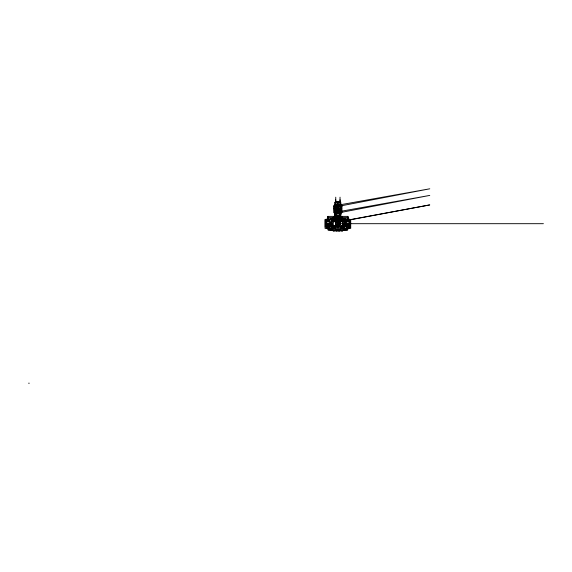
<?xml version="1.0" encoding="UTF-8"?>
<svg xmlns="http://www.w3.org/2000/svg" width="572" height="572" viewBox="0 0 572 572"><rect width="100%" height="100%" fill="white"/><g stroke="black" fill="none" stroke-linecap="round" stroke-linejoin="round"><path stroke-width="0.86" d="M340.454 214.843L340.712 203.546L341.942 205.92L341.791 212.527L340.454 214.843L340.555 213.406M341.598 211.933L341.677 208.029L341.32 209.602M328.228 217.41L328.299 216.38L328.228 219.169M341.841 217.41L341.906 216.38L341.906 217.41M341.234 208.966L341.942 205.92L340.655 205.92L340.74 202.123L340.233 202.123M337.416 219.283L337.888 217.31L338.352 219.283M327.613 219.226L327.87 216.38L334.291 216.38L334.548 219.169M348.155 217.41L347.898 216.38L341.477 216.38L341.219 217.41L348.155 217.41L348.155 219.226M333.047 218.433L333.204 217.868L334.591 217.868L334.749 218.433M341.019 218.433L341.177 217.868L342.564 217.868L342.721 218.433M334.148 220.842L334.148 218.99L334.677 218.99L334.677 220.842L334.148 220.842L334.148 218.99M341.62 220.842L341.62 218.99L341.098 218.99L341.098 220.842L341.62 220.842L341.62 218.99M338.889 222.336L339.146 218.976L336.629 218.976L336.629 222.336L339.146 222.336L339.146 218.976M336.629 222.336L339.146 222.336M334.677 218.99L334.234 219.083M335.063 202.517L336.315 201.487L339.461 201.487L340.712 202.517L335.063 202.517L335.063 205.92M337.516 219.405L338.252 219.405M340.655 205.92L429.765 188.803L333.833 205.92L333.984 212.527L335.314 214.843L335.314 218.433L325.06 219.433L325.06 228.364L335.314 229.737L340.454 229.737L350.707 228.364L350.707 219.433L340.454 218.433L340.733 214.45M339.003 221.707L429.765 204.912L338.51 222.029L338.51 225.325L337.258 225.325L337.258 222.029M336.715 201.966L335.943 201.93L335.943 202.388M339.825 201.966L339.053 201.93L339.053 202.388L340.168 202.352L340.168 203.067L339.825 201.93M335.542 202.123L335.028 202.123L335.063 202.888M336.801 208.201L337.287 208.201M338.488 208.201L338.967 208.201M335.449 209.538L336.193 209.538L336.193 208.101L335.449 208.101L335.449 209.538M340.319 209.538L339.575 209.538L339.575 208.101L340.319 208.101L340.319 209.538M337.559 209.903L338.209 209.903M337.559 211.683L338.209 211.683M333.984 212.527L429.765 195.41L340.504 212.527L341.791 212.527M335.213 213.749L335.063 214.285M340.705 213.949L340.59 216.409M335.278 214.536L335.092 214.965M335.278 215.065L335.063 215.723M335.035 215.887L335.278 216.402M335.063 216.695L335.063 218.204M327.613 217.41L334.548 217.41M348.155 217.703L348.198 219.226M341.934 217.925L341.584 216.38M334.541 218.025L333.269 218.039M341.227 218.025L342.514 218.025M333.047 218.282L334.749 218.282M340.462 218.304L340.583 217.288M341.019 218.282L342.721 218.282M340.712 218.64L342.228 218.64L342.22 221.75L340.733 221.75L340.712 212.77M336.629 218.976L338.889 219.233M343.758 219.219L342.835 219.219L342.842 219.934L343.758 219.934L343.758 219.219L343.751 219.934M338.781 219.634L339.382 219.634L339.382 222.029L338.781 222.029M326.119 220.005L325.447 220.005L325.447 221.707L326.119 221.707L326.119 220.005L326.111 221.707M326.948 220.07L329.651 220.07L329.651 221.736L326.948 221.736L326.948 220.07L326.948 221.736M332.604 221.75L333.111 221.75L333.104 220.37L332.604 220.37L332.618 221.75M326.119 222.05L325.447 222.05L325.447 226.483L326.119 226.483L326.119 222.05L326.111 226.483M332.575 223.573L327.613 223.573L327.613 224.596L332.747 224.596M343.193 223.573L348.155 223.573L348.155 224.596L343.021 224.596M337.995 223.688L543.4 223.688M328.171 229.658L329.615 229.987M347.597 229.658L346.16 229.987M327.892 229.737L329.901 229.737M345.867 229.737L347.876 229.737M328.071 229.987L329.722 229.987M346.046 229.987L347.697 229.987M330.459 230.244L332.468 230.244M343.3 230.244L345.309 230.244M330.637 230.502L332.339 230.244M345.13 230.502L343.429 230.244M333.304 230.68L334.756 230.68M335.878 230.68L337.33 230.68M338.445 230.68L339.897 230.68M341.012 230.68L342.464 230.68M333.033 230.759L335.035 230.759M335.6 230.759L337.602 230.759M338.166 230.759L340.176 230.759M340.733 230.759L342.742 230.759M333.204 231.017L334.906 230.759M335.771 231.017L337.43 231.017M338.338 231.017L339.997 231.017M342.564 231.017L340.862 230.759M28.6 383.197L29.272 383.197M341.098 218.99L341.184 220.749M334.534 208.966L333.833 205.92L335.063 203.546L335.314 214.843L335.213 213.406M334.448 209.602L334.098 208.029L334.177 211.933M347.54 217.41L347.469 216.38L347.54 219.169M349.185 219.205L349.185 228.571M347.898 216.38L347.898 217.41M344.044 218.433L344.044 222.029L342.506 225.625L342.506 218.433M343.157 220.37L343.157 221.75M342.564 217.868L342.564 218.282M341.477 216.38L341.477 217.41M341.227 217.868L341.177 218.282M340.347 229.737L335.421 229.737M340.075 199.757L340.061 201.065M340.04 197.19L339.997 201.065M339.346 201.487L336.429 201.487M338.903 201.566L338.903 202.431L338.331 202.409L338.331 201.566M338.967 208.201L338.967 209.273L338.488 209.445L336.801 209.273L336.801 208.201M338.881 217.639L338.881 218.397L338.409 218.397L338.409 217.639M338.488 208.201L338.488 206.957L337.287 206.957L337.287 208.201M337.888 201.487L337.888 229.737M337.437 201.566L337.437 202.431L336.865 202.431L336.865 201.566M337.358 217.639L337.358 218.397L336.887 218.397L336.887 217.639M336.887 219.233L336.887 222.336M336.715 201.93L336.715 202.388L335.6 202.352L335.6 203.067L335.878 202.352M335.793 199.757L335.778 201.065M335.757 197.19L335.707 201.065M335.192 213.478L335.192 219.14M335.063 213.392L335.063 219.112M334.591 217.868L334.591 218.282M334.291 216.38L334.291 217.41M333.254 217.868L333.204 218.282M333.262 218.433L333.262 225.625L331.724 222.029L331.724 218.433M332.425 220.37L332.425 221.75M327.97 216.38L327.97 217.925M327.87 216.38L327.87 217.41M326.591 219.205L326.591 228.571M330.015 224.782L330.616 224.86L330.015 224.782M345.173 224.703L345.731 224.932L345.173 224.703M346.346 228.671L344.823 228.871L344.823 226.705L346.346 226.705L346.346 228.671M340.24 203.854L335.535 203.861L335.535 204.476L340.24 204.469L340.24 203.854M335.9 204.64L335.364 204.64L335.364 205.77L335.9 205.77L335.9 204.64M336.565 204.64L336.029 204.64L336.029 205.77L336.565 205.763L336.565 204.64M337.23 204.64L336.701 204.64L336.701 205.77L337.23 205.763L337.23 204.64M339.074 204.64L338.538 204.64L338.538 205.77L339.074 205.77L339.074 204.64M339.739 204.64L339.203 204.64L339.203 205.77L339.739 205.77L339.739 204.64M340.404 204.64L339.875 204.64L339.875 205.77L340.404 205.77L340.404 204.64M338.159 204.762L337.609 204.762L337.609 205.705L338.159 205.705L338.159 204.762M337.065 206.227L335.328 206.22L335.328 207.943L337.065 207.943L337.065 206.22M340.44 206.22L338.703 206.227L338.703 207.943L340.44 207.943L340.44 206.22M338.231 207.221L337.537 207.221L337.537 207.943L338.231 207.943L338.231 207.214M337.609 208.666L336.951 209.023L337.609 208.666M338.824 208.666L338.166 209.023L338.824 208.666M337.23 209.802L335.449 209.802L335.449 210.231L337.23 210.231L337.23 209.802M338.209 209.895L337.559 209.895L337.559 211.69L338.209 211.69L338.209 209.895M340.319 209.802L338.538 209.802L338.538 210.231L340.319 210.231L340.319 209.802M337.23 210.432L335.449 210.424L335.449 211.268L337.23 211.268L337.23 210.424M340.319 210.424L338.538 210.432L338.538 211.268L340.319 211.268L340.319 210.424M337.23 211.561L335.449 211.554L335.449 212.183L337.23 212.183L337.23 211.554M340.319 211.554L338.538 211.561L338.538 212.183L340.319 212.183L340.319 211.554M338.731 212.763L337.037 212.763L337.037 213.292L338.731 213.292L338.731 212.763M336.586 212.941L335.743 212.941L335.743 214.5L336.586 214.5L336.586 212.941M340.025 212.941L339.182 212.941L339.182 214.5L340.025 214.5L340.025 212.941M336.3 215.036L335.642 215.036L335.642 216.287L336.3 216.287L336.3 215.036M340.125 215.036L339.468 215.036L339.468 216.287L340.125 216.287L340.125 215.036M338.51 215.565L337.258 215.565L337.258 216.709L338.51 216.709L338.51 215.565M337.115 216.202L336.887 216.881L337.115 216.202M338.881 216.202L338.653 216.881L338.881 216.202M336.736 216.559L335.571 216.559L335.571 218.039L336.736 218.039L336.736 216.559M340.204 216.559L339.032 216.559L339.032 218.039L340.204 218.039L340.204 216.559M337.666 217.145L336.879 217.524L337.666 217.145M338.889 217.145L338.102 217.524L338.889 217.145M335.063 218.64L333.548 218.64L333.548 221.75L335.042 221.75L335.042 218.64M337.137 218.668L335.314 218.668L335.314 219.419L337.137 219.419L337.137 218.668M340.454 218.668L338.631 218.668L338.631 219.419L340.454 219.419L340.454 218.668M331.324 218.933L329.858 218.933L329.858 221.857L331.324 221.857L331.324 218.933M336.236 218.897L335.735 219.205L336.236 218.897M340.033 218.897L339.532 219.205L340.033 218.897M345.91 218.933L344.444 218.933L344.444 221.857L345.91 221.857L345.91 218.933M333.111 219.04L331.846 219.04L331.846 220.113L333.111 220.113L333.111 219.04M343.922 219.04L342.657 219.04L342.671 220.113L343.922 220.113L343.908 219.04M332.933 219.219L332.017 219.219L332.017 219.934L332.933 219.934L332.925 219.219M336.122 219.634L335.564 219.634L335.564 222.029L336.122 222.029L336.122 219.634M336.987 219.634L336.386 219.634L336.386 222.029L336.987 222.029L336.987 219.634M340.211 219.634L339.646 219.634L339.646 222.029L340.211 222.029L340.211 219.634M326.312 219.741L325.268 219.741L325.268 226.962L326.312 226.962L326.305 219.741M350.507 219.741L349.456 219.741L349.456 226.962L350.507 226.962L350.5 219.741M350.329 220.005L349.649 220.005L349.656 221.707L350.329 221.707L350.321 220.005M348.82 220.07L346.117 220.07L346.117 221.736L348.82 221.736L348.82 220.07M332.432 220.37L331.853 220.37L331.853 221.75L332.432 221.75L332.432 220.37M343.164 220.37L342.657 220.37L342.657 221.75L343.164 221.75L343.164 220.37M343.915 220.37L343.336 220.37L343.336 221.75L343.915 221.75L343.908 220.37M329.4 220.456L327.885 220.456L327.892 221.2L329.4 221.2L329.4 220.456M347.883 220.456L346.375 220.456L346.375 221.2L347.883 221.2L347.883 220.456M332.282 220.527L331.996 221.593L332.275 220.527M343.779 220.527L343.493 221.593L343.779 220.527M350.329 222.05L349.649 222.05L349.649 226.483L350.329 226.483L350.321 222.05M330.923 222.494L329.729 222.494L329.729 226.376L330.923 226.376L330.923 222.494M336.994 222.522L335.6 222.522L335.6 224.946L336.994 224.946L336.994 222.522M340.168 222.522L338.774 222.522L338.774 224.946L340.168 224.946L340.168 222.522M346.046 222.494L344.844 222.494L344.844 226.376L346.046 226.376L346.046 222.494M329.043 223.237L326.998 223.237L326.998 224.167L329.043 224.167L329.043 223.237M348.77 223.237L346.725 223.237L346.725 224.167L348.77 224.167L348.77 223.237M330.723 224.052L329.901 224.052L329.901 225.618L330.723 225.618L330.723 224.052M332.504 224.067L331.324 224.067L331.324 225.525L332.504 225.525L332.504 224.067M344.444 224.067L343.264 224.067L343.264 225.525L344.444 225.525L344.444 224.067M345.867 224.052L345.045 224.052L345.045 225.618L345.867 225.618L345.867 224.052M336.243 224.11L335.75 224.117L335.75 224.782L336.243 224.775L336.243 224.11M340.018 224.117L339.525 224.11L339.525 224.782L340.018 224.775L340.018 224.11M329.043 224.524L326.998 224.524L326.998 225.447L329.043 225.447L329.043 224.524M348.77 224.524L346.725 224.524L346.725 225.447L348.77 225.447L348.77 224.524M329.043 225.804L326.998 225.804L326.998 226.734L329.043 226.734L329.043 225.804M332.175 225.84L331.281 225.84L331.281 226.741L332.175 226.741L332.175 225.84M344.494 225.84L343.593 225.84L343.593 226.741L344.494 226.741L344.494 225.84M348.77 225.804L346.725 225.804L346.725 226.734L348.77 226.734L348.77 225.804M335.106 225.904L332.775 225.904L332.775 226.855L335.106 226.855L335.106 225.904M342.993 225.904L340.662 225.904L340.662 226.855L342.993 226.855L342.993 225.904M328.85 226.012L327.956 226.012L327.956 226.498L328.85 226.498L328.85 226.012M334.899 226.09L334.177 226.09L334.177 226.691L334.899 226.691L334.899 226.09M336.894 226.019L335.835 226.019L335.835 229.393L336.894 229.393L336.894 226.019M339.932 226.019L338.874 226.019L338.874 229.393L339.932 229.393L339.932 226.019M341.591 226.09L340.869 226.09L340.869 226.691L341.591 226.691L341.591 226.09M347.812 226.012L346.925 226.012L346.925 226.498L347.812 226.498L347.812 226.012M333.519 226.112L333.004 226.112L333.004 226.676L333.519 226.676L333.519 226.112M342.764 226.112L342.249 226.112L342.249 226.676L342.764 226.676L342.764 226.112M330.945 226.705L329.422 226.705L329.422 228.671L330.945 228.871L330.945 226.705M335.106 227.048L331.324 227.048L331.324 227.663L335.106 227.663L335.106 227.048M337.702 226.941L337.265 227.563L337.702 226.941M338.502 226.941L338.073 227.563L338.502 226.941M344.444 227.048L340.662 227.048L340.662 227.663L344.444 227.663L344.444 227.048M329.043 227.091L326.998 227.091L326.998 228.013L329.043 228.013L329.043 227.091M348.77 227.091L346.725 227.091L346.725 228.013L348.77 228.013L348.77 227.091M335.106 227.885L331.324 227.885L331.324 228.636L335.106 228.636L335.106 227.885M344.444 227.885L340.662 227.885L340.662 228.636L344.444 228.636L344.444 227.885M333.934 217.41L333.862 216.38L333.862 217.41"/></g></svg>
